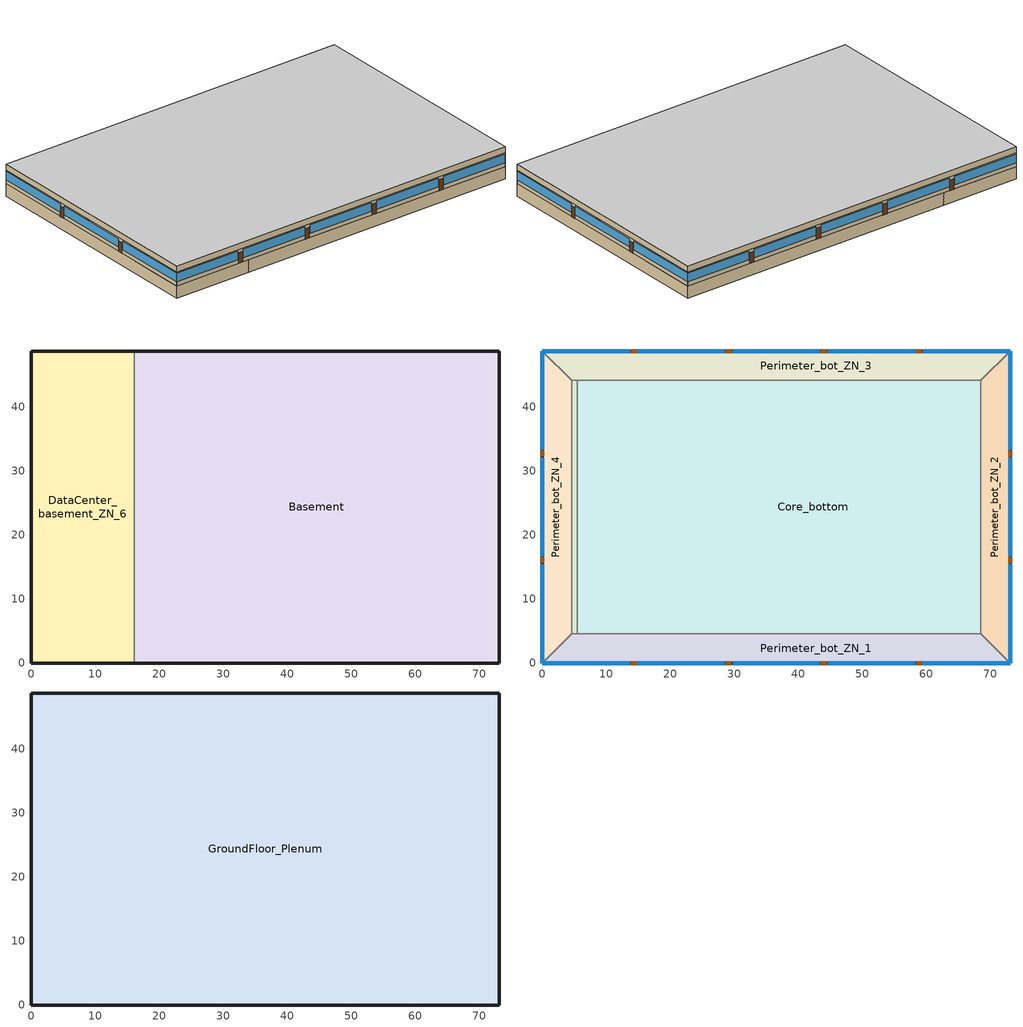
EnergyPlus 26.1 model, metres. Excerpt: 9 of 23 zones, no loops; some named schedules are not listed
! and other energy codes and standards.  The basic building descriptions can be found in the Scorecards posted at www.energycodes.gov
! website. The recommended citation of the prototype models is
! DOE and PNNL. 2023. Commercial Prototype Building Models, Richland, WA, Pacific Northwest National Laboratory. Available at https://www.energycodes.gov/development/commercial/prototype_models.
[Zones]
Basement
 floor adiabatic (ext_slab_8in_with_carpet): 73.11,48.74 73.11,0 16.08,0 16.08,48.74 z-2.44
 wall ground (Basement_Wall_East_Cfactor): 73.11,0 73.11,48.74 z-2.44:0
 wall ground (Basement_Wall_South_Cfactor): 16.08,0 73.11,0 z-2.44:0
 wall ground (Basement_Wall_North_Cfactor): 73.11,48.74 16.08,48.74 z-2.44:0
 wall to DataCenter_basement_ZN_6 (int_wall): 16.08,48.74 16.08,0 z-2.44:0
DataCenter_basement_ZN_6
 floor adiabatic (ext_slab_8in_with_carpet): 16.08,48.74 16.08,0 0,0 0,48.74 z-2.44
 wall ground (DataCenter_basement_ZN_6_Wall_North_Cfactor): 16.08,48.74 0,48.74 z-2.44:0
 wall ground (DataCenter_basement_ZN_6_Wall_South_Cfactor): 0,0 16.08,0 z-2.44:0
 wall ground (DataCenter_basement_ZN_6_Wall_West_Cfactor): 0,48.74 0,0 z-2.44:0
Core_bottom
 floor to DataCenter_basement_ZN_6 (int_slab_floor): 16.08,44.16 16.08,4.57 5.49,4.57 5.49,44.16 z0
 floor to Basement (int_slab_floor): 68.53,44.16 68.53,4.57 16.08,4.57 16.08,44.16 z0
 wall to Perimeter_bot_ZN_1 (int_wall): 5.49,4.57 68.53,4.57 z0:2.74
 wall to DataCenter_bot_ZN_6 (int_wall): 5.49,44.16 5.49,4.57 z0:2.74
 wall to Perimeter_bot_ZN_3 (int_wall): 68.53,44.16 5.49,44.16 z0:2.74
 wall to Perimeter_bot_ZN_2 (int_wall): 68.53,4.57 68.53,44.16 z0:2.74
 ceiling to GroundFloor_Plenum (DropCeiling): 5.49,44.16 5.49,4.57 68.53,4.57 68.53,44.16 z2.74
Perimeter_bot_ZN_3
 floor to Basement (int_slab_floor): 73.11,48.74 68.53,44.16 16.08,44.16 16.08,48.74 z0
 floor to DataCenter_basement_ZN_6 (int_slab_floor): 16.08,48.74 16.08,44.16 4.57,44.16 0,48.74 z0
 wall outside (nonres_ext_wall_grd): 73.11,48.74 0,48.74 z0:2.74
 wall to Perimeter_bot_ZN_4 (int_wall): 0,48.74 4.57,44.16 z0:2.74
 wall to Perimeter_bot_ZN_2 (int_wall): 68.53,44.16 73.11,48.74 z0:2.74
 wall to DataCenter_bot_ZN_6 (int_wall): 4.57,44.16 5.49,44.16 z0:2.74
 window (Window_U_0.342_SHGC_North_0.379): 73.11,48.74 59.46,48.74 / 58.24,48.74 44.6,48.74 / 43.38,48.74 29.73,48.74 / 28.51,48.74 14.86,48.74 / 13.65,48.74 0,48.74 z0.8:2.5
 door (Swinging Door_con): 59.29,48.74 58.38,48.74 / 44.44,48.74 43.52,48.74 / 29.61,48.74 28.7,48.74 / 14.74,48.74 13.82,48.74 z0:2.13
 ceiling to GroundFloor_Plenum (DropCeiling): 0,48.74 4.57,44.16 68.53,44.16 73.11,48.74 z2.74
Perimeter_bot_ZN_2
 floor to Basement (int_slab_floor): 73.11,48.74 73.11,0 68.53,4.57 68.53,44.16 z0
 wall outside (nonres_ext_wall_grd): 73.11,0 73.11,48.74 z0:2.74
 wall to Perimeter_bot_ZN_1 (int_wall): 68.53,4.57 73.11,0 z0:2.74
 window (Window_U_0.342_SHGC_East_0.379): 73.11,0 73.11,15.43 / 73.11,16.65 73.11,32.09 / 73.11,33.3 73.11,48.74 z0.83:2.5
 door (Swinging Door_con): 73.11,15.6 73.11,16.51 / 73.11,32.21 73.11,33.12 z0:2.13
 ceiling to GroundFloor_Plenum (DropCeiling): 68.53,44.16 68.53,4.57 73.11,0 73.11,48.74 z2.74
Perimeter_bot_ZN_1
 floor to DataCenter_basement_ZN_6 (int_slab_floor): 16.08,4.57 16.08,0 0,0 4.57,4.57 z0
 floor to Basement (int_slab_floor): 68.53,4.57 73.11,0 16.08,0 16.08,4.57 z0
 wall outside (nonres_ext_wall_grd): 0,0 73.11,0 z0:2.74
 wall to DataCenter_bot_ZN_6 (int_wall): 5.49,4.57 4.57,4.57 z0:2.74
 wall to Perimeter_bot_ZN_4 (int_wall): 4.57,4.57 0,0 z0:2.74
 window (Window_U_0.342_SHGC_South_0.379): 0,0 13.65,0 / 14.87,0 28.51,0 / 29.73,0 43.38,0 / 44.6,0 58.24,0 / 59.46,0 73.11,0 z0.8:2.5
 door (Swinging Door_con): 13.81,0 14.73,0 / 28.64,0 29.56,0 / 43.53,0 44.44,0 / 58.43,0 59.34,0 z0:2.13
 ceiling to GroundFloor_Plenum (DropCeiling): 4.57,4.57 0,0 73.11,0 68.53,4.57 z2.74
Perimeter_bot_ZN_4
 floor to DataCenter_basement_ZN_6 (int_slab_floor): 4.57,44.16 4.57,4.57 0,0 0,48.74 z0
 wall outside (nonres_ext_wall_grd): 0,48.74 0,0 z0:2.74
 wall to DataCenter_bot_ZN_6 (int_wall): 4.57,4.57 4.57,44.16 z0:2.74
 window (Window_U_0.342_SHGC_West_0.379): 0,48.74 0,33.3 / 0,32.09 0,16.65 / 0,15.43 0,0 z0.83:2.5
 door (Swinging Door_con): 0,33.19 0,32.27 / 0,16.55 0,15.64 z0:2.13
 ceiling to GroundFloor_Plenum (DropCeiling): 0,48.74 0,0 4.57,4.57 4.57,44.16 z2.74
DataCenter_bot_ZN_6
 floor to DataCenter_basement_ZN_6 (int_slab_floor): 5.49,44.16 5.49,4.57 4.57,4.57 4.57,44.16 z0
 ceiling to GroundFloor_Plenum (DropCeiling): 4.57,44.16 4.57,4.57 5.49,4.57 5.49,44.16 z2.74
GroundFloor_Plenum
 wall outside (nonres_ext_wall_grd): 73.11,48.74 0,48.74 0,0 73.11,0 73.11,48.74 z2.74:3.96
 ceiling adiabatic (int_slab_ceiling): 0,48.74 0,0 73.11,0 73.11,48.74 z3.96
[Building]
OfficeLarge: North Axis {deg}=0; Terrain=City; Loads Convergence Tolerance Value {W}=0.04; Temperature Convergence Tolerance Value {deltaC}=0.2; Solar Distribution=FullInteriorAndExterior; Maximum Number of Warmup Days=25; Minimum Number of Warmup Days=6
[Site:Location]
Rochester International Arpt_MN_USA Design_Conditions: Latitude {deg}=43.9; Longitude {deg}=-92.5; Time Zone {hr}=-6; Elevation {m}=398
[SizingPeriod:DesignDay] Day of Month=21; Dry-Bulb Temperature Range Modifier Type=DefaultMultipliers; Humidity Condition Type=Wetbulb; Barometric Pressure {Pa}=96634; Rain Indicator=No; Snow Indicator=No; Daylight Saving Time Indicator=No
Name | Month | Day Type | Maximum Dry-Bulb Temperature {C} | Daily Dry-Bulb Temperature Range {deltaC} | Wetbulb or DewPoint at Maximum Dry-Bulb {C} | Wind Speed {m/s} | Wind Direction {deg} | Solar Model Indicator | Sky Clearness | ASHRAE Clear Sky Optical Depth for Beam Irradiance (taub) | ASHRAE Clear Sky Optical Depth for Diffuse Irradiance (taud)
Rochester International Arpt Ann Htg 99.6% Condns DB | 1 | WinterDesignDay | -26.2 | 0 | -26.2 | 5.7 | 310 | ASHRAEClearSky | 0
Rochester International Arpt Ann Clg .4% Condns DB=>MWB | 7 | SummerDesignDay | 31.2 | 10.6 | 23.1 | 6.7 | 200 | ASHRAETau |  | 0.404 | 2.226
[Site:WaterMainsTemperature]
Calculation Method=Correlation; Annual Average Outdoor Air Temperature {C}=6.375; Maximum Difference In Monthly Average Outdoor Air Temperatures {deltaC}=33.5
[Site:GroundTemperature:FCfactorMethod]
7.4, -0, -7.6, -12.6, -7.7, 0.3, 7, 14.2, 19.2, 20.9, 20, 15.4
[Material:NoMass] Thermal Absorptance=0.9; Solar Absorptance=0.7
Name | Roughness | Thermal Resistance {m2-K/W} | Visible Absorptance
Opaque Door panel_con | MediumRough | 0.475973 | 0.7
CP02 CARPET PAD | VeryRough | 0.21648 | 0.8
Nonres_Exterior_Wall_Insulation_grd | MediumSmooth | 1.13724 | 0.7
[Construction]
Swinging Door_con: Opaque Door panel_con
InteriorFurnishings: Std Wood 6inch
DropCeiling: AC02 Acoustic Ceiling
int_wall: G01 13mm gypsum board, G01 13mm gypsum board
ext_slab_8in_with_carpet: 200mm Normalweight concrete floor, CP02 CARPET PAD
int_slab_floor: 100mm Normalweight concrete floor, CP02 CARPET PAD
int_slab_ceiling: CP02 CARPET PAD, 100mm Normalweight concrete floor
nonres_ext_wall_grd: 200mm Normalweight concrete wall, Nonres_Exterior_Wall_Insulation_grd, G01 13mm gypsum board
Window_U_0.342_SHGC_East_0.379: Glazing Layer East
Window_U_0.342_SHGC_South_0.379: Glazing Layer South
Window_U_0.342_SHGC_West_0.379: Glazing Layer West
Window_U_0.342_SHGC_North_0.379: Glazing Layer North
[Material]
Name | Roughness | Thickness {m} | Conductivity {W/m-K} | Density {kg/m3} | Specific Heat {J/kg-K} | Thermal Absorptance | Solar Absorptance | Visible Absorptance
Std Wood 6inch | MediumSmooth | 0.15 | 0.12 | 540 | 1210 | 0.9 | 0.7 | 0.7
AC02 Acoustic Ceiling | MediumSmooth | 0.0127 | 0.057 | 288 | 1339 | 0.9 | 0.7 | 0.2
G01 13mm gypsum board | Smooth | 0.0127 | 0.16 | 800 | 1090 | 0.9 | 0.7 | 0.5
200mm Normalweight concrete wall; 200mm Normalweight concrete floor | MediumRough | 0.2032 | 2.31 | 2322 | 832
100mm Normalweight concrete floor | MediumRough | 0.1016 | 2.31 | 2322 | 832
[WindowMaterial:SimpleGlazingSystem] U-Factor {W/m2-K}=1.94196; Solar Heat Gain Coefficient=0.379; Visible Transmittance=0.4169
Glazing Layer East; Glazing Layer South; Glazing Layer West; Glazing Layer North
[Construction:CfactorUndergroundWall] C-Factor {W/m2-K}=0.522376; Height {m}=2.439
Basement_Wall_East_Cfactor; Basement_Wall_South_Cfactor; Basement_Wall_North_Cfactor; DataCenter_basement_ZN_6_Wall_North_Cfactor; DataCenter_basement_ZN_6_Wall_South_Cfactor; DataCenter_basement_ZN_6_Wall_West_Cfactor
[Generator:PVWatts]
PV_module: PVWatts Version=5; DC System Capacity {W}=107395; Module Type=Premium; Array Type=FixedOpenRack; System Losses=0.113; Array Geometry Type=TiltAzimuth; Tilt Angle {deg}=0; Azimuth Angle {deg}=180
[ElectricLoadCenter:Generators]
PV_Generator: Generator 1=PV_module; Generator 1 Rated Electric Power Output {W}=107395; Generator 1 Availability Schedule=PV_SCH
[ElectricLoadCenter:Inverter:PVWatts]
PV_Inverter: DC to AC Size Ratio=1.2; Inverter Efficiency=0.96
[ElectricLoadCenter:Distribution]
Generator: Generator List=PV_Generator; Generator Operation Scheme Type=Baseload; Electrical Buss Type=DirectCurrentWithInverter; Inverter=PV_Inverter
[Zone] Multiplier=1
Name | Type | Ceiling Height {m} | Volume {m3} | Floor Area {m2} | Part of Total Floor Area
Basement; Core_bottom; Perimeter_bot_ZN_3; Perimeter_bot_ZN_2; Perimeter_bot_ZN_1; Perimeter_bot_ZN_4 | 1 | autocalculate | autocalculate | autocalculate | YES
GroundFloor_Plenum |  | autocalculate | autocalculate | autocalculate | No
DataCenter_bot_ZN_6; DataCenter_basement_ZN_6
[InternalMass] Construction=InteriorFurnishings
Name | Zone or ZoneList | Surface Area {m2}
Basement_InternalMass_1 | Basement | 7126.21
Core_bottom_InternalMass_1 | Core_bottom | 5064.65
Perimeter_bot_ZN_3_InternalMass_1 | Perimeter_bot_ZN_3 | 626.8258
Perimeter_bot_ZN_2_InternalMass_1 | Perimeter_bot_ZN_2 | 403.9504
Perimeter_bot_ZN_1_InternalMass_1 | Perimeter_bot_ZN_1 | 626.8354
Perimeter_bot_ZN_4_InternalMass_1 | Perimeter_bot_ZN_4 | 403.9478
[People] Number of People Schedule=BLDG_OCC_SCH_wo_SB; Number of People Calculation Method=Area/Person; Floor Area per Person {m2/person}=18.5788; Fraction Radiant=0.3; Sensible Heat Fraction=AUTOCALCULATE; Activity Level Schedule=ACTIVITY_SCH; Enable ASHRAE 55 Comfort Warnings=No; Mean Radiant Temperature Calculation Type=EnclosureAveraged; Work Efficiency Schedule=WORK_EFF_SCH; Clothing Insulation Calculation Method=ClothingInsulationSchedule; Clothing Insulation Schedule=CLOTHING_SCH; Air Velocity Schedule=AIR_VELO_SCH; Thermal Comfort Model 1 Type=FANGER
Name | Zone or ZoneList or Space or SpaceList
DataCenter_bot_ZN_6 | DataCenter_bot_ZN_6
DataCenter_basement_ZN_6 | DataCenter_basement_ZN_6
Basement | Basement
Core_bottom | Core_bottom
Perimeter_bot_ZN_3 | Perimeter_bot_ZN_3
Perimeter_bot_ZN_2 | Perimeter_bot_ZN_2
Perimeter_bot_ZN_1 | Perimeter_bot_ZN_1
Perimeter_bot_ZN_4 | Perimeter_bot_ZN_4
[Lights] Design Level Calculation Method=Watts/Area; Return Air Fraction=0; Fraction Radiant=0.7; Fraction Visible=0.2; Fraction Replaceable=1; Return Air Fraction Calculated from Plenum Temperature=No
Name | Zone or ZoneList or Space or SpaceList | Schedule | Watts per Floor Area {W/m2}
Basement_Lights | Basement | ltg_sch_office | 5.777559
Core_bottom_Lights | Core_bottom | ltg_sch_office | 5.777559
Perimeter_bot_ZN_3_Lights | Perimeter_bot_ZN_3 | ltg_sch_office | 5.777559
Perimeter_bot_ZN_2_Lights | Perimeter_bot_ZN_2 | ltg_sch_office | 5.777559
Perimeter_bot_ZN_1_Lights | Perimeter_bot_ZN_1 | ltg_sch_office | 5.777559
Perimeter_bot_ZN_4_Lights | Perimeter_bot_ZN_4 | ltg_sch_office | 5.777559
DataCenter_Basement_Lights | DataCenter_basement_ZN_6 | ltg_sch_office | 5.777559
DataCenter_bot_Lights | DataCenter_bot_ZN_6 | ltg_sch_datacenter | 7.173603
[ElectricEquipment] Fraction Latent=0; Fraction Lost=0
Name | Zone or ZoneList or Space or SpaceList | Schedule | Design Level Calculation Method | Design Level {W} | Fraction Radiant | Watts per Floor Area {W/m2}
Basement_MiscPlug_Equip | Basement | Always_on | EquipmentLevel | 13457.5 | 0.5
Core_bottom_MiscPlug_Equip | Core_bottom | BLDG_EQUIP_SCH | EquipmentLevel | 20142.9 | 0.5
Perimeter_bot_ZN_3_MiscPlug_Equip | Perimeter_bot_ZN_3 | BLDG_EQUIP_SCH | EquipmentLevel | 2529.24 | 0.5
Perimeter_bot_ZN_2_MiscPlug_Equip | Perimeter_bot_ZN_2 | BLDG_EQUIP_SCH | EquipmentLevel | 1629.94 | 0.5
Perimeter_bot_ZN_1_MiscPlug_Equip | Perimeter_bot_ZN_1 | BLDG_EQUIP_SCH | EquipmentLevel | 2529.28 | 0.5
Perimeter_bot_ZN_4_MiscPlug_Equip | Perimeter_bot_ZN_4 | BLDG_EQUIP_SCH | EquipmentLevel | 1629.93 | 0.5
DataCenter_Basement_MiscPlug_Equip | DataCenter_basement_ZN_6 | DataCenter_EQUIP_SCH | Watts/Area | 0 | 0.1 | 484.423
DataCenter_bot_MiscPlug_Equip | DataCenter_bot_ZN_6 | DataCenter_EQUIP_SCH | Watts/Area | 0 | 0.1 | 215.299
[Exterior:FuelEquipment] Fuel Use Type=Electricity
Name | Schedule | Design Level {W}
Elevators | BLDG_ELEVATORS | 140025.3
Elevators_Lights_Fan | ELEV_LIGHT_FAN_SCH_ADD_DF | 631.89
[Exterior:Lights] Control Option=AstronomicalClock
Name | Schedule | Design Level {W}
Exterior_Lights_a | Exterior_lighting_schedule_a | 12952.94
Exterior_Lights_b | Exterior_lighting_schedule_b_2016 | 919.74
Exterior_Lights_c | Exterior_lighting_schedule_c_2016 | 17215.91
[Daylighting:Controls] Daylighting Method=SplitFlux; Availability Schedule=DaylightAvailSch; Lighting Control Type=Continuousoff; Minimum Input Power Fraction for Continuous or ContinuousOff Dimming Control=0.2; Minimum Light Output Fraction for Continuous or ContinuousOff Dimming Control=0.2; Number of Stepped Control Steps=3; Probability Lighting will be Reset When Needed in Manual Stepped Control=1; Maximum Allowable Discomfort Glare Index=22; Fraction of Lights Controlled by Reference Point 1=0.3857; Illuminance Setpoint at Reference Point 1 {lux}=377; Fraction of Lights Controlled by Reference Point 2=0.1385; Illuminance Setpoint at Reference Point 2 {lux}=377
Name | Zone or Space | Glare Calculation Daylighting Reference Point | Glare Calculation Azimuth Angle of View Direction Clockwise from Zone y-Axis {deg} | Daylighting Reference Point 1 | Daylighting Reference Point 2
Perimeter_bot_ZN_1_DaylCtrl | Perimeter_bot_ZN_1 | Perimeter_bot_ZN_1_DaylRefPt1 | 180 | Perimeter_bot_ZN_1_DaylRefPt1 | Perimeter_bot_ZN_1_DaylRefPt2
Perimeter_bot_ZN_2_DaylCtrl | Perimeter_bot_ZN_2 | Perimeter_bot_ZN_2_DaylRefPt1 | 90 | Perimeter_bot_ZN_2_DaylRefPt1 | Perimeter_bot_ZN_2_DaylRefPt2
Perimeter_bot_ZN_3_DaylCtrl | Perimeter_bot_ZN_3 | Perimeter_bot_ZN_3_DaylRefPt1 | 0 | Perimeter_bot_ZN_3_DaylRefPt1 | Perimeter_bot_ZN_3_DaylRefPt2
Perimeter_bot_ZN_4_DaylCtrl | Perimeter_bot_ZN_4 | Perimeter_bot_ZN_4_DaylRefPt1 | 270 | Perimeter_bot_ZN_4_DaylRefPt1 | Perimeter_bot_ZN_4_DaylRefPt2
[ZoneInfiltration:DesignFlowRate] Schedule=INFIL_SCH_PNNL; Design Flow Rate Calculation Method=Flow/ExteriorWallArea; Flow Rate per Exterior Surface Area {m3/s-m2}=0.000569572; Constant Term Coefficient=0; Temperature Term Coefficient=0; Velocity Term Coefficient=0.224; Velocity Squared Term Coefficient=0
Name | Zone or ZoneList or Space or SpaceList
Perimeter_bot_ZN_3_Infiltration | Perimeter_bot_ZN_3
Perimeter_bot_ZN_2_Infiltration | Perimeter_bot_ZN_2
Perimeter_bot_ZN_1_Infiltration | Perimeter_bot_ZN_1
Perimeter_bot_ZN_4_Infiltration | Perimeter_bot_ZN_4
GroundFloor_Plenum_Infiltration | GroundFloor_Plenum
[EnergyManagementSystem:Sensor]
Name | Output:Variable or Output:Meter | Output:Variable or Output:Meter Index Key
Facility_Int_LTG | InteriorLights:Electricity
SensedCurveInput | Performance Curve Input Variable 1 Value | Tower_Fan_Curve
SensedCurveValue | Performance Curve Output Value | Tower_Fan_Curve
OAT | Site Outdoor Air Drybulb Temperature | Environment
[EnergyManagementSystem:GlobalVariable]
Wired_LTG
BoilerType; CapRated; EtRated; PLRx; Ecx; SkinLossRate
[EnergyManagementSystem:Program]
Transformer_Load_Prog: SET Wired_LTG = Facility_Int_LTG*0.0281
SET_Basement_Light_EMS_Program: SET Basement_LSr_IP=0.093*Basement_LSr/Basement_Area; IF (Basement_Occ_Sensor <= 0) && (Basement_LSr_IP >= 0.02); SET Basement_Light_Actuator = 0.02*Basement_Area/0.09290304; ELSE; SET Basement_Light_Actuator = NULL; ENDIF
SET_Core_bottom_Light_EMS_Program: SET Core_bottom_LSr_IP=0.093*Core_bottom_LSr/Core_bottom_Area; IF (Core_bottom_Occ_Sensor <= 0) && (Core_bottom_LSr_IP >= 0.02); SET Core_bottom_Light_Actuator = 0.02*Core_bottom_Area/0.09290304; ELSE; SET Core_bottom_Light_Actuator = NULL; ENDIF
SET_Core_mid_Light_EMS_Program: SET Core_mid_LSr_IP=0.093*Core_mid_LSr/Core_mid_Area; IF (Core_mid_Occ_Sensor <= 0) && (Core_mid_LSr_IP >= 0.02); SET Core_mid_Light_Actuator = 0.02*Core_mid_Area/0.09290304; ELSE; SET Core_mid_Light_Actuator = NULL; ENDIF
SET_Core_top_Light_EMS_Program: SET Core_top_LSr_IP=0.093*Core_top_LSr/Core_top_Area; IF (Core_top_Occ_Sensor <= 0) && (Core_top_LSr_IP >= 0.02); SET Core_top_Light_Actuator = 0.02*Core_top_Area/0.09290304; ELSE; SET Core_top_Light_Actuator = NULL; ENDIF
SET_Perimeter_bot_ZN_3_Light_EMS_Program: SET Perimeter_bot_ZN_3_LSr_IP=0.093*Perimeter_bot_ZN_3_LSr/Perimeter_bot_ZN_3_Area; IF (Perimeter_bot_ZN_3_Occ_Sensor <= 0) && (Perimeter_bot_ZN_3_LSr_IP >= 0.02); SET Perimeter_bot_ZN_3_Light_Actuator = 0.02*Perimeter_bot_ZN_3_Area/0.09290304; ELSE; SET Perimeter_bot_ZN_3_Light_Actuator = NULL; ENDIF
SET_Perimeter_bot_ZN_2_Light_EMS_Program: SET Perimeter_bot_ZN_2_LSr_IP=0.093*Perimeter_bot_ZN_2_LSr/Perimeter_bot_ZN_2_Area; IF (Perimeter_bot_ZN_2_Occ_Sensor <= 0) && (Perimeter_bot_ZN_2_LSr_IP >= 0.02); SET Perimeter_bot_ZN_2_Light_Actuator = 0.02*Perimeter_bot_ZN_2_Area/0.09290304; ELSE; SET Perimeter_bot_ZN_2_Light_Actuator = NULL; ENDIF
SET_Perimeter_bot_ZN_1_Light_EMS_Program: SET Perimeter_bot_ZN_1_LSr_IP=0.093*Perimeter_bot_ZN_1_LSr/Perimeter_bot_ZN_1_Area; IF (Perimeter_bot_ZN_1_Occ_Sensor <= 0) && (Perimeter_bot_ZN_1_LSr_IP >= 0.02); SET Perimeter_bot_ZN_1_Light_Actuator = 0.02*Perimeter_bot_ZN_1_Area/0.09290304; ELSE; SET Perimeter_bot_ZN_1_Light_Actuator = NULL; ENDIF
SET_Perimeter_bot_ZN_4_Light_EMS_Program: SET Perimeter_bot_ZN_4_LSr_IP=0.093*Perimeter_bot_ZN_4_LSr/Perimeter_bot_ZN_4_Area; IF (Perimeter_bot_ZN_4_Occ_Sensor <= 0) && (Perimeter_bot_ZN_4_LSr_IP >= 0.02); SET Perimeter_bot_ZN_4_Light_Actuator = 0.02*Perimeter_bot_ZN_4_Area/0.09290304; ELSE; SET Perimeter_bot_ZN_4_Light_Actuator = NULL; ENDIF
SET_Perimeter_mid_ZN_3_Light_EMS_Program: SET Perimeter_mid_ZN_3_LSr_IP=0.093*Perimeter_mid_ZN_3_LSr/Perimeter_mid_ZN_3_Area; IF (Perimeter_mid_ZN_3_Occ_Sensor <= 0) && (Perimeter_mid_ZN_3_LSr_IP >= 0.02); SET Perimeter_mid_ZN_3_Light_Actuator = 0.02*Perimeter_mid_ZN_3_Area/0.09290304; ELSE; SET Perimeter_mid_ZN_3_Light_Actuator = NULL; ENDIF
SET_Perimeter_mid_ZN_2_Light_EMS_Program: SET Perimeter_mid_ZN_2_LSr_IP=0.093*Perimeter_mid_ZN_2_LSr/Perimeter_mid_ZN_2_Area; IF (Perimeter_mid_ZN_2_Occ_Sensor <= 0) && (Perimeter_mid_ZN_2_LSr_IP >= 0.02); IF (DaylightSavings==0) && ((Hour < 7) || (Hour > 16)); SET Perimeter_mid_ZN_2_Light_Actuator = 0.02*Perimeter_mid_ZN_2_Area/0.09290304; ELSEIF (DaylightSavings==1) && ((Hour < 6) || (Hour > 15)); SET Perimeter_mid_ZN_2_Light_Actuator = 0.02*Perimeter_mid_ZN_2_Area/0.09290304; ELSE; SET Perimeter_mid_ZN_2_Light_Actuator = NULL; ENDIF; ELSE; SET Perimeter_mid_ZN_2_Light_Actuator = NULL; ENDIF
SET_Perimeter_mid_ZN_1_Light_EMS_Program: SET Perimeter_mid_ZN_1_LSr_IP=0.093*Perimeter_mid_ZN_1_LSr/Perimeter_mid_ZN_1_Area; IF (Perimeter_mid_ZN_1_Occ_Sensor <= 0) && (Perimeter_mid_ZN_1_LSr_IP >= 0.02); SET Perimeter_mid_ZN_1_Light_Actuator = 0.02*Perimeter_mid_ZN_1_Area/0.09290304; ELSE; SET Perimeter_mid_ZN_1_Light_Actuator = NULL; ENDIF
SET_Perimeter_mid_ZN_4_Light_EMS_Program: SET Perimeter_mid_ZN_4_LSr_IP=0.093*Perimeter_mid_ZN_4_LSr/Perimeter_mid_ZN_4_Area; IF (Perimeter_mid_ZN_4_Occ_Sensor <= 0) && (Perimeter_mid_ZN_4_LSr_IP >= 0.02); SET Perimeter_mid_ZN_4_Light_Actuator = 0.02*Perimeter_mid_ZN_4_Area/0.09290304; ELSE; SET Perimeter_mid_ZN_4_Light_Actuator = NULL; ENDIF
SET_Perimeter_top_ZN_3_Light_EMS_Program: SET Perimeter_top_ZN_3_LSr_IP=0.093*Perimeter_top_ZN_3_LSr/Perimeter_top_ZN_3_Area; IF (Perimeter_top_ZN_3_Occ_Sensor <= 0) && (Perimeter_top_ZN_3_LSr_IP >= 0.02); SET Perimeter_top_ZN_3_Light_Actuator = 0.02*Perimeter_top_ZN_3_Area/0.09290304; ELSE; SET Perimeter_top_ZN_3_Light_Actuator = NULL; ENDIF
